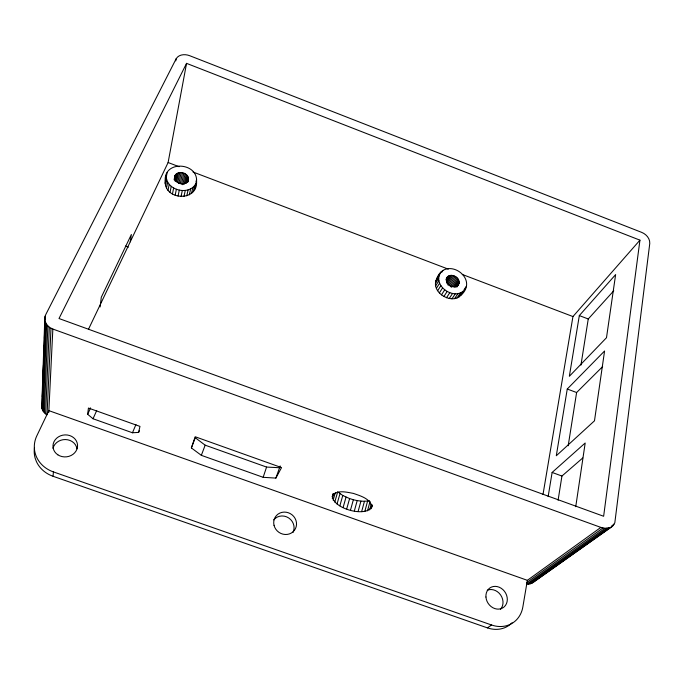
<?xml version="1.0" encoding="UTF-8"?>
<svg xmlns="http://www.w3.org/2000/svg" width="684" height="684" viewBox="0 0 684 684"><rect width="100%" height="100%" fill="white"/><g stroke="black" fill="none" stroke-linecap="round" stroke-linejoin="round"><path stroke-width="1.03" d="M610.444 527.509L604.947 528.313L526.543 584.256L531.451 583.478L611.923 526.68L614.822 522.815L649.766 243.487C650.116 238.434 646.055 234.031 641.558 232.321L189.639 55.686C185.176 53.933 178.815 54.207 176.147 58.781L45.811 314.486C43.101 319.531 46.076 325.866 51.001 328.226L47.042 414.786C43.203 412.871 40.766 408.271 42.04 404.047M41.724 407.142L44.819 317.821M42.305 396.634L42.75 383.921M42.981 377.568L43.434 364.854M43.691 357.433L44.109 345.779M44.374 338.366L44.785 326.713M45.05 319.3L45.161 316.119M41.989 408.673L45.11 321.275M42.511 410.152L45.734 322.933M43.323 411.537L46.666 324.498M44.349 412.794L47.871 325.926M45.606 413.888L49.334 327.174M48.761 412.58L52.848 329.047L51.001 328.226M196.565 181.354C197.898 162.322 163.476 159.988 165.246 181.012C163.775 200.284 197.933 202.319 196.565 181.354L194.512 189.579M195.205 187.331L195.316 184.971M188.425 179.627C189.246 172.419 176.592 169.564 174.582 176.694C173.702 183.945 186.467 186.817 188.425 179.627L187.989 181.611M512.059 622.773A29.455 25.205 56.9 0 1 487.384 627.869L53.087 476.286L53.378 471.892A30.78 27.514 -5.2 0 1 36.825 435.819L48.855 410.639L527.355 580.331L600.868 527.398L604.947 528.313M166.374 174.95C164.664 189.819 189.049 196.641 195.872 183.611M460.871 295.351C480.245 278.14 445.19 254.876 436.657 278.892C429.355 293.787 457.143 307.86 462.983 291.324M100.12 306.936L101.292 297.275L131.362 234.509L130.251 241.82M87.672 414.29L88.441 408.04L139.972 426.397L138.613 432.399L132.465 432.767L93.024 418.753L87.672 414.29L90.562 407.903M458.981 283.475C460.563 276.84 449.029 271.693 446.43 278.713C444.78 285.373 456.425 290.555 458.981 283.475L456.767 286.827M639.942 240.161L603.639 516.266L59.004 318.53L186.552 63.364L639.942 240.161L572.944 316.555L543.002 494.498M465.573 288.443C457.117 301.772 433.254 287.725 439.855 273.745M575.74 506.699L585.188 443.001L552.125 472.447L548.14 496.61M558.093 500.226L561.94 476.038L582.768 457.964M568.19 445.771L576.612 392.522L602.647 366.598M580.947 365.111L588.249 318.983L613.762 290.786M567.258 389.025L556.297 455.766L594.481 420.822L604.579 350.986L567.258 389.025L576.612 392.522M579.322 315.589L569.344 376.303L606.494 337.716L615.626 274.592L579.322 315.589L588.249 318.983M527.355 580.331L522.858 606.922A29.711 25.368 56.6 0 1 491.599 625.005L487.384 627.869M175.779 60.876L176.147 58.781M88.552 329.132L168.11 162.527L186.552 63.364M165.083 183.389L167.118 172.701M165.511 185.8L166.648 179.755M166.511 188.151L167.657 182.124M168.042 190.349L169.196 184.338M170.042 192.324L171.222 186.322M174.121 179.781L174.916 175.66M174.514 179.73L175.506 174.728M174.924 180.927L176.327 173.924M172.453 193.974L173.642 187.98M175.737 181.286L177.336 173.283M176.694 181.841L178.515 172.838M175.155 195.248L176.378 189.271M177.763 182.594L179.798 172.59M178.892 183.551L181.149 172.556M180.243 183.731L182.517 172.744M178.062 196.094L179.302 190.126M181.542 184.116L183.842 173.129M182.765 184.689L185.073 173.719M181.046 196.479L182.312 190.511M184.056 184.432L186.176 174.471M185.39 183.329L187.1 175.361M186.304 183.329L187.801 176.369M183.996 196.385L185.278 190.426M187.202 182.406L188.271 177.438M187.621 182.517L188.476 178.541M186.8 195.821L188.1 189.87M189.34 194.812L190.665 188.852M191.52 193.392L192.862 187.442M193.273 191.631L194.624 185.663M196 181.978L196.453 179.986M332.92 493.737C328.072 507.827 368.676 519.447 372.344 505.296M367.53 510.854L370.061 501.381M369.651 509.931L371.173 504.236M371.113 508.699L372.122 504.895M364.828 511.427L367.616 501.03L369.42 500.637M361.648 511.632L364.452 501.261L367.616 501.03M358.108 511.461L360.93 501.115L364.452 501.261M354.346 510.939L357.193 500.602L360.93 501.115M350.507 510.067L353.372 499.739L357.193 500.602M346.72 508.887L349.601 498.568L342.787 495.472L338.503 492.377M343.12 507.442L346.036 497.131M339.854 505.784L342.787 495.472M337.041 503.98L339.999 493.651M333.159 500.158L335.34 492.634M334.775 502.073L337.751 491.736M332.253 498.303L333.621 493.583M275.866 478.099L281.551 467.582L195.179 436.751L191.375 447.943L201.344 455.339L263.152 477.312L275.866 478.099L280.201 465.941M165.246 181.012L165.981 178.772M263.152 477.312L266.572 467.069L279.252 467.711M201.344 455.339L205.157 445.173L195.273 437.743L191.375 447.943M332.091 496.567C335.947 489.214 346.831 492.215 353.423 493.412C360.306 495.832 370.873 498.704 371.839 507.203M138.613 432.399L139.382 430.561M132.465 432.767L135.936 424.542M93.024 418.753L96.7 410.571M441.197 271.899L436.657 278.892M435.802 281.021L439 275.891M441.898 272.112L442.967 270.402M435.477 283.364L438.675 278.243M435.691 285.818L438.897 280.705M436.426 288.289L439.641 283.193M437.674 290.691L440.898 285.604M446.344 278.568L447.421 276.875M446.079 279.568L448.234 276.182M446.524 279.91L449.217 275.678M446.549 281.312L450.337 275.387M439.376 292.914L442.616 287.844M446.661 282.928L451.543 275.319M447.353 283.92L452.791 275.464M441.462 294.889L444.728 289.828M448.037 285.117L454.031 275.823M449.217 285.673L455.228 276.387M443.865 296.523L447.148 291.478M450.294 286.408L456.322 277.131M451.243 287.297L457.288 278.029M453.116 286.613L458.066 279.046M446.481 297.754L449.781 292.718M454.236 286.861L458.648 280.141M455.134 287.143L458.998 281.269M456.348 286.587L459.109 282.398M449.208 298.54L452.526 293.513M456.895 286.989L458.605 284.458M451.936 298.848L455.279 293.821M454.569 298.66L457.929 293.641M456.998 297.993L460.366 292.983M459.126 296.873L462.504 291.854M464.111 289.64L466.377 286.28M534.845 580.562L531.451 583.478M526.483 582.751L602.92 527.997M528.287 584.247L606.913 528.33M529.929 583.982L608.76 528.057M536.589 579.331L540.078 576.851M546.174 572.525L548.79 570.67M554.886 566.343L558.375 563.872M573.183 553.365L574.928 552.125M582.777 546.559L584.512 545.328M592.361 539.761L594.097 538.522M600.201 534.195L602.818 532.34M611.53 526.158L614.138 524.303M532.793 582.708L613.172 525.603M349.601 498.568L353.372 499.739M53.378 471.892L491.599 625.005M205.157 445.173L266.572 467.069M52.848 329.047L600.868 527.398M552.125 472.447L561.94 476.038M125.394 246.078L128.378 247.181M168.11 162.527L179.08 166.699M193.033 172.009L448.302 269.137M462.264 274.446L572.944 316.555M53.087 476.286A30.506 27.317 -5.7 0 1 36.414 461.572L35.158 458.177A30.506 27.317 -5.7 0 1 34.516 447.421M52.993 448.294A12.201 10.927 -5.7 0 1 65.407 439.547A12.201 10.927 -5.7 0 1 76.959 448.764M273.737 519.883A11.543 10.893 36.5 0 1 288.725 517.968A11.543 10.893 36.5 0 1 292.889 532.597M487.264 590.258A11.782 10.08 56.9 0 1 500.628 594.977A11.782 10.08 56.9 0 1 500.483 609.299M485.939 597.012A11.884 10.149 56.6 0 0 502.689 607.956A11.884 10.149 56.6 0 0 501.201 588.274A11.884 10.149 56.6 0 0 485.939 597.012M274.027 525.295A11.654 10.961 36.3 0 0 292.991 531.853A11.654 10.961 36.3 0 0 288.349 512.752A11.654 10.961 36.3 0 0 274.027 525.295M57.841 454.817A12.312 11.004 -5.2 0 0 77.472 447.054A12.312 11.004 -5.2 0 0 60.491 435.845A12.312 11.004 -5.2 0 0 57.841 454.817"/></g></svg>
